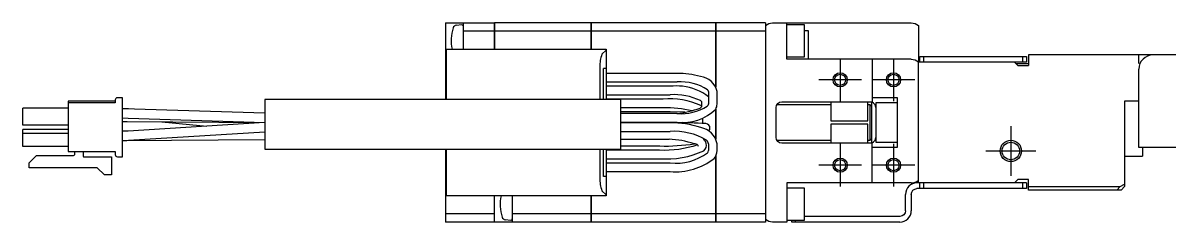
# Model space of a CAD drawing. Extents: x 0 to 1226, y -8 to 947.
# Drawn here: x 636.4 to 797.5, y 353.7 to 381.7 of the extents above; entities that cross this region are included whole.
import ezdxf

# ---------------------------------------------------------------- set-up
doc = ezdxf.new("R2010")
doc.units = 0
doc.header["$LTSCALE"] = 0.5
doc.linetypes.add('CENTER', pattern=[50.8, 31.75, -6.35, 6.35, -6.35])
for name, color, linetype in [('MSM_CENTER', 1, 'CENTER'), ('MSM_CONTINUOUS', 7, 'CONTINUOUS'), ('MSM_NARROW', 5, 'CONTINUOUS')]:
    doc.layers.add(name, color=color, linetype=linetype)

msp = doc.modelspace()

# ---------------------------------------------------------------- linework, layer by layer
at = {"layer": 'MSM_CENTER'}
for p, q in [((751.28, 376.69), (751.28, 370.69)), ((758.78, 376.69), (758.78, 370.69)), ((754.28, 373.69), (748.28, 373.69)), ((761.78, 373.69), (755.78, 373.69)), ((775.28, 367.19), (775.28, 360.19)), ((751.28, 364.69), (751.28, 358.69)), ((758.78, 364.69), (758.78, 358.69)), ((771.78, 363.69), (778.78, 363.69)), ((754.28, 361.69), (748.28, 361.69)), ((761.78, 361.69), (755.78, 361.69))]:
    msp.add_line(p, q, dxfattribs=at)
at = {"layer": 'MSM_CONTINUOUS'}
for p, q in [((695.78, 381.69), (695.78, 370.92)), ((695.78, 381.69), (702.67, 381.69)), ((698.07, 381.42), (697.3, 381.35)), ((698.28, 381.69), (698.28, 377.99)), ((702.67, 380.53), (698.28, 380.53)), ((702.67, 377.99), (702.67, 381.69)), ((702.68, 381.68), (702.67, 381.68)), ((702.68, 380.53), (702.67, 380.53)), ((716.28, 381.69), (702.68, 381.69)), ((702.68, 381.69), (702.68, 377.99)), ((716.28, 380.53), (702.68, 380.53)), ((716.28, 377.99), (716.28, 381.69)), ((716.28, 381.68), (716.29, 381.68)), ((716.28, 380.53), (716.29, 380.53)), ((733.78, 381.69), (716.29, 381.69)), ((716.29, 381.69), (716.29, 377.99)), ((733.78, 380.53), (716.29, 380.53)), ((733.78, 372.66), (733.78, 381.69)), ((733.78, 381.68), (733.79, 381.68)), ((733.78, 380.53), (733.79, 380.53)), ((740.78, 381.69), (733.79, 381.69)), ((733.79, 381.69), (733.79, 372.64)), ((740.78, 380.53), (733.79, 380.53)), ((740.78, 381.69), (740.78, 353.69)), ((741.78, 381.69), (761.28, 381.69)), ((743.78, 376.59), (743.78, 381.69)), ((746.28, 381.44), (743.78, 381.44)), ((746.28, 376.94), (746.28, 381.44)), ((746.28, 380.64), (746.78, 380.64)), ((746.78, 380.64), (746.78, 376.59)), ((762.28, 381.31), (762.28, 376.21)), ((695.88, 377.94), (695.78, 377.94)), ((695.88, 377.99), (695.88, 370.92)), ((695.88, 377.99), (718.38, 377.99)), ((717.78, 377.28), (718.38, 377.88)), ((718.38, 377.99), (718.38, 370.92)), ((777.78, 377.19), (777.78, 375.69)), ((869.28, 377.19), (777.78, 377.19)), ((793.28, 375.99), (793.28, 377.19)), ((717.52, 370.92), (717.52, 375.51)), ((743.78, 376.94), (746.28, 376.94)), ((761.28, 376.59), (743.78, 376.59)), ((755.78, 376.59), (755.78, 370.56)), ((762.28, 359.19), (762.28, 376.19)), ((777.48, 376.19), (762.28, 376.19)), ((762.48, 376.19), (762.48, 376.99)), ((762.48, 376.99), (777.48, 376.99)), ((762.98, 376.99), (762.98, 376.19)), ((776.28, 375.69), (775.78, 376.19)), ((777.78, 375.94), (776.03, 375.94)), ((776.28, 375.69), (777.78, 375.69)), ((776.98, 376.19), (776.98, 376.99)), ((777.48, 376.99), (777.48, 376.19)), ((717.99, 370.92), (717.99, 375.29)), ((718.38, 375.29), (717.99, 375.29)), ((728.38, 374.59), (718.38, 374.59)), ((793.28, 364.19), (793.28, 375.19)), ((718.38, 373.39), (728.38, 373.39)), ((727.38, 372.79), (718.38, 372.79)), ((642.73, 370.7), (642.73, 363.59)), ((649.36, 370.7), (642.73, 370.7)), ((649.36, 370.86), (649.36, 370.45)), ((650.38, 371.16), (649.66, 371.16)), ((650.38, 362.88), (650.38, 371.16)), ((670.38, 370.92), (670.38, 363.92)), ((720.38, 370.92), (670.38, 370.92)), ((718.38, 371.59), (727.38, 371.59)), ((726.38, 370.99), (718.38, 370.99)), ((720.38, 370.92), (720.38, 363.92)), ((732.78, 372.03), (732.78, 370.29)), ((733.98, 370.29), (733.98, 372.03)), ((755.78, 371.19), (759.28, 371.19)), ((759.28, 371.19), (759.28, 364.19)), ((793.28, 370.69), (791.28, 370.69)), ((791.28, 370.69), (791.28, 358.69)), ((636.38, 367.32), (636.38, 369.72)), ((642.73, 369.72), (636.38, 369.72)), ((649.36, 370.45), (642.73, 370.45)), ((650.5, 369.63), (650.38, 369.64)), ((651.21, 369.61), (650.38, 369.63)), ((670.38, 368.99), (650.5, 369.63)), ((720.38, 369.79), (726.38, 369.79)), ((727.38, 369.19), (720.38, 369.19)), ((729.43, 369.12), (727.38, 369.19)), ((731.78, 370.63), (731.78, 369.9)), ((733.78, 365.36), (733.78, 369.57)), ((733.79, 369.59), (733.79, 365.34)), ((742.28, 365.59), (742.28, 369.79)), ((749.98, 370.19), (742.39, 370.19)), ((743.08, 370.59), (755.48, 370.59)), ((749.98, 370.59), (749.98, 367.94)), ((755.18, 367.94), (755.18, 370.59)), ((755.48, 370.19), (755.18, 370.19)), ((755.48, 365.19), (755.48, 370.19)), ((755.68, 369.99), (755.48, 370.19)), ((755.68, 370.56), (755.68, 364.82)), ((755.69, 370.56), (755.77, 370.53)), ((755.78, 370.56), (755.69, 370.56)), ((756.28, 370.44), (756.28, 364.94)), ((759.28, 370.44), (756.28, 370.44)), ((650.38, 368.33), (651.17, 368.31)), ((650.38, 367.84), (651.05, 367.83)), ((651.05, 367.83), (670.36, 367.69)), ((670.36, 367.69), (651.16, 366.49)), ((651.17, 368.31), (670.38, 367.69)), ((655.9, 367.8), (662.23, 367.18)), ((728.38, 368.94), (720.38, 368.94)), ((720.38, 367.74), (728.38, 367.74)), ((727.38, 367.64), (720.38, 367.64)), ((731.98, 368.05), (731.93, 368.28)), ((731.98, 368.02), (731.98, 368.05)), ((731.98, 367.61), (731.98, 368.02)), ((731.98, 367.56), (731.98, 367.61)), ((749.98, 367.94), (755.18, 367.94)), ((749.98, 367.44), (749.98, 364.79)), ((755.18, 367.44), (749.98, 367.44)), ((755.18, 364.79), (755.18, 367.44)), ((642.73, 367.32), (636.38, 367.32)), ((642.73, 366.72), (636.38, 366.72)), ((636.38, 364.32), (636.38, 366.72)), ((642.73, 366.12), (636.38, 366.12)), ((651.16, 366.49), (650.38, 366.45)), ((651.24, 365.19), (670.38, 366.39)), ((720.38, 366.44), (727.38, 366.44)), ((732.82, 366.52), (732.94, 366.7)), ((732.94, 366.7), (732.98, 366.89)), ((642.73, 364.32), (636.38, 364.32)), ((650.38, 365.15), (651.24, 365.19)), ((650.38, 365.14), (650.99, 365.14)), ((650.38, 365.14), (650.71, 365.14)), ((650.71, 365.14), (670.38, 365.29)), ((720.38, 365.34), (725.82, 365.34)), ((720.38, 364.39), (725.92, 364.39)), ((725.8, 365.34), (725.84, 365.34)), ((731.26, 364.52), (731.32, 364.36)), ((732.44, 364.77), (732.37, 364.97)), ((732.46, 364.73), (732.44, 364.77)), ((732.78, 364.71), (732.78, 363.74)), ((733.98, 363.74), (733.98, 364.69)), ((742.39, 365.19), (749.98, 365.19)), ((755.48, 364.79), (743.08, 364.79)), ((755.18, 365.19), (755.48, 365.19)), ((755.48, 365.19), (755.68, 365.39)), ((755.77, 364.84), (755.69, 364.82)), ((755.78, 364.82), (755.69, 364.82)), ((755.78, 359.19), (755.78, 364.82)), ((756.28, 364.94), (759.28, 364.94)), ((637.27, 362.03), (638.27, 363.03)), ((638.27, 363.03), (643.4, 363.03)), ((642.73, 363.59), (649.36, 363.59)), ((643.68, 363.31), (643.68, 363.59)), ((644.83, 363.59), (644.83, 362.99)), ((644.98, 362.84), (648.83, 362.84)), ((648.83, 362.84), (648.83, 360.31)), ((649.36, 363.59), (649.36, 363.18)), ((649.66, 362.88), (650.38, 362.88)), ((670.38, 363.92), (720.38, 363.92)), ((695.78, 363.92), (695.78, 353.69)), ((695.88, 363.92), (695.88, 357.39)), ((717.52, 359.87), (717.52, 363.92)), ((717.99, 360.09), (717.99, 363.92)), ((718.38, 363.92), (718.38, 357.39)), ((725.9, 363.79), (718.38, 363.79)), ((718.38, 362.59), (725.9, 362.59)), ((733.78, 353.69), (733.78, 362.96)), ((733.79, 362.98), (733.79, 353.69)), ((759.28, 364.19), (755.78, 364.19)), ((791.28, 362.94), (793.78, 362.94)), ((869.28, 364.19), (793.28, 364.19)), ((793.78, 364.19), (793.78, 362.94)), ((637.27, 361.33), (637.27, 362.03)), ((646.81, 361.33), (637.27, 361.33)), ((647.83, 360.31), (646.81, 361.33)), ((727.38, 361.99), (718.38, 361.99)), ((648.83, 360.31), (647.83, 360.31)), ((718.38, 360.09), (717.99, 360.09)), ((718.38, 360.79), (727.38, 360.79)), ((775.78, 359.19), (776.28, 359.69)), ((777.78, 359.69), (776.28, 359.69)), ((777.78, 358.19), (777.78, 359.69)), ((718.38, 357.5), (717.78, 358.1)), ((761.28, 359.19), (743.78, 359.19)), ((743.78, 359.19), (743.78, 353.69)), ((746.28, 358.44), (743.78, 358.44)), ((746.28, 353.94), (746.28, 358.44)), ((777.48, 359.19), (762.08, 359.19)), ((777.48, 358.39), (762.08, 358.39)), ((762.48, 358.39), (762.48, 359.19)), ((762.98, 359.19), (762.98, 358.39)), ((776.98, 358.39), (776.98, 359.19)), ((777.48, 359.19), (777.48, 358.39)), ((777.78, 358.69), (790.67, 358.69)), ((790.78, 358.19), (777.78, 358.19)), ((790.17, 358.19), (790.67, 358.69)), ((790.67, 358.69), (791.28, 359)), ((791.28, 358.69), (790.78, 358.19)), ((718.38, 357.39), (695.88, 357.39)), ((702.67, 353.69), (702.67, 357.39)), ((702.68, 353.69), (702.68, 357.39)), ((705.18, 357.39), (705.18, 353.69)), ((716.28, 353.69), (716.28, 357.39)), ((716.29, 357.39), (716.29, 353.69)), ((760.48, 355.29), (760.48, 357.59)), ((761.28, 357.59), (761.28, 355.29)), ((702.67, 354.84), (695.78, 354.84)), ((702.68, 354.84), (702.67, 354.84)), ((716.28, 354.84), (705.18, 354.84)), ((716.28, 354.84), (716.29, 354.84)), ((733.78, 354.84), (716.29, 354.84)), ((733.78, 354.84), (733.79, 354.84)), ((740.78, 354.84), (733.79, 354.84)), ((702.67, 353.69), (695.78, 353.69)), ((702.68, 353.7), (702.67, 353.7)), ((716.28, 353.69), (702.68, 353.69)), ((704.19, 354.03), (704.96, 353.96)), ((716.28, 353.7), (716.29, 353.7)), ((733.78, 353.69), (716.29, 353.69)), ((733.78, 353.7), (733.79, 353.7)), ((740.78, 353.69), (733.79, 353.69)), ((743.78, 353.69), (741.78, 353.69)), ((743.78, 353.94), (746.28, 353.94)), ((744.48, 353.69), (744.48, 353.94)), ((759.68, 353.69), (744.48, 353.69)), ((744.98, 353.94), (744.98, 353.69)), ((759.68, 354.49), (746.28, 354.49))]:
    msp.add_line(p, q, dxfattribs=at)
for centre, radius in [((751.28, 373.69), 0.783), ((758.78, 373.69), 0.783), ((775.28, 363.69), 1.23), ((751.28, 361.69), 0.783), ((758.78, 361.69), 0.783)]:
    msp.add_circle(centre, radius, dxfattribs=at)
for centre, radius, start, end in [((702.59, 379.19), 6, 162.3708, 191.537), ((697.35, 380.86), 0.5, 95, 162.3708), ((698.09, 381.22), 0.2, 18.1949, 95), ((722.15, 375.73), 4.64, 160.4546, 182.713), ((795.28, 375.19), 2, 90, 180), ((728.49, 363.2), 11.39, 74.0263, 90.5737), ((731.42, 371.56), 2.6, 10.5511, 85.471), ((728.25, 364.38), 8.45, 84.0847, 95.9153), ((728.89, 366.55), 6.86, 56.8577, 94.2662), ((728.32, 365.59), 7.25, 51.9863, 83.6299), ((732.27, 371.93), 0.517, 11.8582, 44.7596), ((649.66, 370.86), 0.3, 90, 180), ((727.22, 360.06), 10.96, 65.8666, 94.385), ((727.91, 362.89), 8.72, 64.6207, 93.4586), ((730.86, 369.8), 1.25, 42.2163, 50.9064), ((726.67, 382.99), 14.15, 276.6571, 290.3054), ((728.86, 376.05), 7.13, 266.1621, 301.44), ((729.23, 374.12), 6.43, 262.4193, 315.037), ((731.24, 370.31), 0.679, 300.1743, 322.5013), ((731.55, 369.84), 0.266, 30.6087, 55.589), ((732.31, 370.37), 0.476, 303.7324, 351.3862), ((732.53, 370.3), 1.45, 329.5973, 359.5942), ((755.48, 369.79), 0.801, 0.0581, 68.4036), ((727.57, 354.71), 12.93, 71.4264, 90.8555), ((728.66, 297.66), 69.98, 86.9256, 90.5083), ((732.36, 366.92), 0.622, 358.1145, 84.9417), ((727.96, 357.81), 8.65, 58.5524, 93.8561), ((731.26, 364.25), 2.75, 9.2724, 81.0568), ((726.56, 351.59), 13.77, 92.9984, 92.9996), ((726.66, 391.25), 26.87, 268.4238, 278.8516), ((726.56, 351.59), 13.77, 72.1759, 87.1972), ((730.73, 363.86), 0.846, 51.4689, 86.9127), ((731.25, 364.52), 1.21, 21.8456, 49.7784), ((731.51, 364.48), 0.978, 308.7039, 14.8652), ((731.92, 364.5), 0.889, 13.8661, 51.118), ((755.48, 365.59), 0.801, 291.0814, 359.937), ((643.4, 363.31), 0.28, 270, 0), ((644.98, 362.99), 0.15, 180, 270), ((649.66, 363.18), 0.3, 180, 270), ((726.82, 375.29), 12.73, 265.8454, 294.6186), ((728.13, 369.68), 7.72, 264.4381, 305.6687), ((728.14, 369.5), 8.74, 265.0197, 308.3235), ((732.16, 363.81), 0.622, 318.9031, 353.0608), ((732.26, 363.77), 1.72, 319.0024, 358.8954), ((722.02, 359.63), 4.51, 176.9565, 199.8759), ((761.28, 360.69), 1.5, 270, 311.8103), ((762.08, 357.59), 1.6, 90, 180), ((709.48, 356.19), 6, 168.463, 197.6292), ((759.68, 355.29), 1.6, 270, 0), ((704.24, 354.52), 0.5, 197.6292, 265), ((704.98, 354.16), 0.2, 265, 360)]:
    msp.add_arc(centre, radius, start, end, dxfattribs=at)
at = {"layer": 'MSM_CONTINUOUS', "extrusion": (0, 0, -1)}
for centre, radius, start, end in [((-741.78, 380.19), 1.5, 48.1897, 90), ((-761.28, 380.19), 1.5, 90, 131.8103), ((-761.28, 375.09), 1.5, 90, 131.8103), ((-726.81, 354), 15.8, 88.4424, 103.4128), ((-743.08, 369.79), 0.8, 0, 90), ((-755.48, 369.79), 0.8, 90, 105.1266), ((-727.85, 381.13), 13.5, 264.8625, 272.0051), ((-726.58, 340.07), 25.29, 88.3223, 91.4809), ((-726.67, 377.55), 13.78, 250.6907, 273.2092), ((-743.08, 365.59), 0.8, 270, 0), ((-755.48, 365.59), 0.8, 254.8734, 270), ((-762.08, 357.59), 0.8, 0, 90), ((-759.68, 355.29), 0.8, 180, 270), ((-741.78, 355.19), 1.5, 270, 311.8103)]:
    msp.add_arc(centre, radius, start, end, dxfattribs=at)
at = {"layer": 'MSM_NARROW'}
for centre, radius in [((751.28, 373.69), 1), ((758.78, 373.69), 1), ((775.28, 363.69), 1.5), ((751.28, 361.69), 1), ((758.78, 361.69), 1)]:
    msp.add_circle(centre, radius, dxfattribs=at)

doc.saveas('drawing.dxf')
